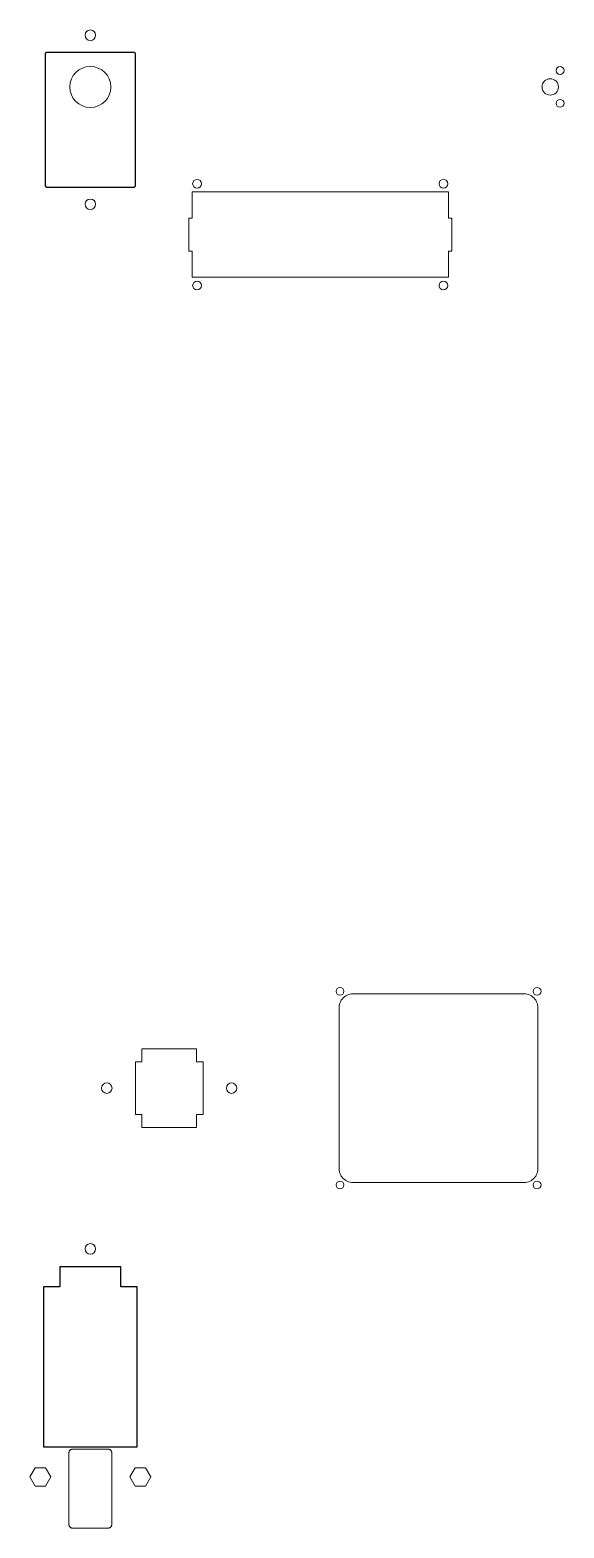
# Model space of a CAD drawing. Header units: millimetres. Extents: x 0 to 163, y 0 to 456.
import ezdxf

# ---------------------------------------------------------------- set-up
doc = ezdxf.new("R2010")
doc.units = ezdxf.units.MM
doc.layers.add('CORTE', color=1, linetype='Continuous', lineweight=0)

msp = doc.modelspace()

# ---------------------------------------------------------------- linework, layer by layer
at = {"layer": 'CORTE'}
for points in [[(127.375426, 389), (128.375426, 389), (128.375426, 399), (127.375426, 399), (127.375426, 407), (49.375426, 407), (49.375426, 399), (48.375426, 399), (48.375426, 389), (49.375426, 389), (49.375426, 381), (127.375426, 381)], [(150.375426, 105.25), (150.851276, 105.276723), (151.32114, 105.356556), (151.779112, 105.488496), (152.219432, 105.670882), (152.636563, 105.901422), (153.025258, 106.177216), (153.38063, 106.494796), (153.69821, 106.850168), (153.974004, 107.238864), (154.204544, 107.655994), (154.386931, 108.096314), (154.51887, 108.554286), (154.598703, 109.024151), (154.625426, 109.5), (154.625426, 158.5), (154.598703, 158.975849), (154.51887, 159.445714), (154.386931, 159.903686), (154.204544, 160.344006), (153.974004, 160.761136), (153.69821, 161.149832), (153.38063, 161.505204), (153.025258, 161.822784), (152.636563, 162.098578), (152.219432, 162.329118), (151.779112, 162.511504), (151.32114, 162.643444), (150.851276, 162.723277), (150.375426, 162.75), (98.375426, 162.75), (97.899577, 162.723277), (97.429713, 162.643444), (96.97174, 162.511504), (96.531421, 162.329118), (96.11429, 162.098578), (95.725595, 161.822784), (95.370223, 161.505204), (95.052643, 161.149832), (94.776849, 160.761136), (94.546309, 160.344006), (94.363922, 159.903686), (94.231983, 159.445714), (94.15215, 158.975849), (94.125426, 158.5), (94.125426, 109.5), (94.15215, 109.024151), (94.231983, 108.554286), (94.363922, 108.096314), (94.546309, 107.655994), (94.776849, 107.238864), (95.052643, 106.850168), (95.370223, 106.494796), (95.725595, 106.177216), (96.11429, 105.901422), (96.531421, 105.670882), (96.97174, 105.488496), (97.429713, 105.356556), (97.899577, 105.276723), (98.375426, 105.25)], [(50.675426, 126), (52.675426, 126), (52.675426, 142), (50.675426, 142), (50.675426, 146), (34.075426, 146), (34.075426, 142), (32.075426, 142), (32.075426, 126), (34.075426, 126), (34.075426, 122), (50.675426, 122)], [(23.875426, 0), (23.987391, 0.006288), (24.097947, 0.025072), (24.205706, 0.056117), (24.30931, 0.099031), (24.407459, 0.153276), (24.498916, 0.218169), (24.582533, 0.292893), (24.657258, 0.37651), (24.722151, 0.467968), (24.776395, 0.566116), (24.81931, 0.669721), (24.850354, 0.777479), (24.869139, 0.888036), (24.875426, 1), (24.875426, 23), (24.869139, 23.111964), (24.850354, 23.222521), (24.81931, 23.330279), (24.776395, 23.433884), (24.722151, 23.532032), (24.657258, 23.62349), (24.582533, 23.707107), (24.498916, 23.781831), (24.407459, 23.846724), (24.30931, 23.900969), (24.205706, 23.943883), (24.097947, 23.974928), (23.987391, 23.993712), (23.875426, 24), (12.875426, 24), (12.763462, 23.993712), (12.652906, 23.974928), (12.545147, 23.943883), (12.441543, 23.900969), (12.343394, 23.846724), (12.251937, 23.781831), (12.16832, 23.707107), (12.093595, 23.62349), (12.028702, 23.532032), (11.974458, 23.433884), (11.931543, 23.330279), (11.900499, 23.222521), (11.881714, 23.111964), (11.875426, 23), (11.875426, 1), (11.881714, 0.888036), (11.900499, 0.777479), (11.931543, 0.669721), (11.974458, 0.566116), (12.028702, 0.467968), (12.093595, 0.37651), (12.16832, 0.292893), (12.251937, 0.218169), (12.343394, 0.153276), (12.441543, 0.099031), (12.545147, 0.056117), (12.652906, 0.025072), (12.763462, 0.006288), (12.875426, 0)], [(1.587713, 12.8), (4.76314, 12.8), (6.350853, 15.55), (4.76314, 18.3), (1.587713, 18.3), (0, 15.55)], [(31.987713, 12.8), (35.16314, 12.8), (36.750853, 15.55), (35.16314, 18.3), (31.987713, 18.3), (30.4, 15.55)]]:
    msp.add_lwpolyline(points, close=True, dxfattribs=at)
for centre, radius in [((18.375426, 454.75), 1.6), ((18.375426, 439), 6.25), ((161.375426, 444), 1.2), ((158.375426, 439), 2.5), ((161.375426, 434), 1.2), ((50.875426, 409.5), 1.35), ((125.875426, 409.5), 1.35), ((18.375426, 403.25), 1.6), ((50.875426, 378.5), 1.35), ((125.875426, 378.5), 1.35), ((94.375426, 163.5), 1.2), ((154.375426, 163.5), 1.2), ((23.375426, 134), 1.6), ((61.375426, 134), 1.6), ((94.375426, 104.5), 1.2), ((154.375426, 104.5), 1.2), ((18.375426, 85.05), 1.6)]:
    msp.add_circle(centre, radius, dxfattribs=at)
at = {"layer": 'MARCAO'}
for points in [[(31.625426, 408.5), (31.681409, 408.503144), (31.736687, 408.512536), (31.790566, 408.528058), (31.842368, 408.549516), (31.891443, 408.576638), (31.937171, 408.609084), (31.97898, 408.646447), (32.016342, 408.688255), (32.048789, 408.733984), (32.075911, 408.783058), (32.097368, 408.83486), (32.11289, 408.88874), (32.122283, 408.944018), (32.125426, 409), (32.125426, 449), (32.122283, 449.055982), (32.11289, 449.11126), (32.097368, 449.16514), (32.075911, 449.216942), (32.048789, 449.266016), (32.016342, 449.311745), (31.97898, 449.353553), (31.937171, 449.390916), (31.891443, 449.423362), (31.842368, 449.450484), (31.790566, 449.471942), (31.736687, 449.487464), (31.681409, 449.496856), (31.625426, 449.5), (5.125426, 449.5), (5.069444, 449.496856), (5.014166, 449.487464), (4.960287, 449.471942), (4.908485, 449.450484), (4.85941, 449.423362), (4.813682, 449.390916), (4.771873, 449.353553), (4.734511, 449.311745), (4.702064, 449.266016), (4.674942, 449.216942), (4.653485, 449.16514), (4.637963, 449.11126), (4.62857, 449.055982), (4.625426, 449), (4.625426, 409), (4.62857, 408.944018), (4.637963, 408.88874), (4.653485, 408.83486), (4.674942, 408.783058), (4.702064, 408.733984), (4.734511, 408.688255), (4.771873, 408.646447), (4.813682, 408.609084), (4.85941, 408.576638), (4.908485, 408.549516), (4.960287, 408.528058), (5.014166, 408.512536), (5.069444, 408.503144), (5.125426, 408.5)], [(32.595426, 73.51), (27.625426, 73.51), (27.625426, 79.55), (9.125426, 79.55), (9.125426, 73.51), (4.155426, 73.51), (4.155426, 24.75), (32.595426, 24.75)]]:
    msp.add_lwpolyline(points, close=True, dxfattribs=at)

doc.saveas('drawing.dxf')
